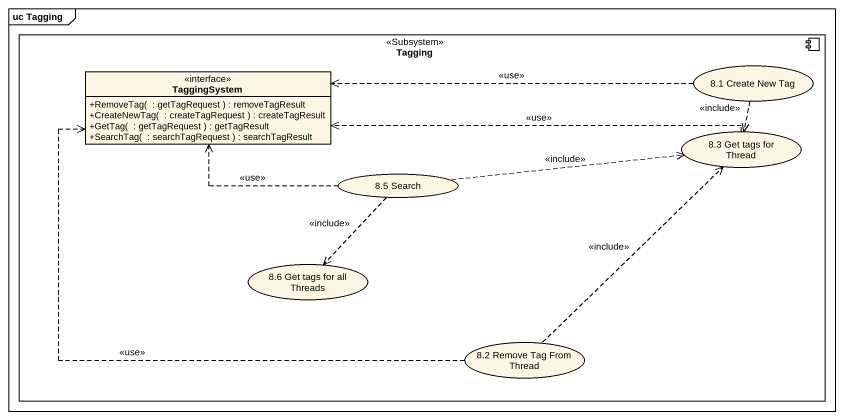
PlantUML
@startuml
mainframe uc Tagging
allowmixing
hide circle
hide empty members
skinparam classAttributeIconSize 0
component Tagging <<Subsystem>> {
  interface TaggingSystem {
    +RemoveTag(  : getTagRequest ) : removeTagResult
    +CreateNewTag(  : createTagRequest ) : createTagResult
    +GetTag(  : getTagRequest ) : getTagResult
    +SearchTag(  : searchTagRequest ) : searchTagResult
  }
  usecase "8.1 Create New Tag" as u8_1_Create_New_Tag
  usecase "8.3 Get tags for Thread" as u8_3_Get_tags_for_Thread
  usecase "8.5 Search" as u8_5_Search
  usecase "8.6 Get tags for all Threads" as u8_6_Get_tags_for_all_Threads
  usecase "8.2 Remove Tag From Thread" as u8_2_Remove_Tag_From_Thread
}
u8_1_Create_New_Tag .left.> TaggingSystem : <<use>>
u8_1_Create_New_Tag ..> u8_3_Get_tags_for_Thread : <<include>>
u8_3_Get_tags_for_Thread .left.> TaggingSystem : <<use>>
u8_5_Search .left.> TaggingSystem : <<use>>
u8_5_Search .right.> u8_3_Get_tags_for_Thread : <<include>>
u8_5_Search ..> u8_6_Get_tags_for_all_Threads : <<include>>
u8_2_Remove_Tag_From_Thread .up.> TaggingSystem : <<use>>
u8_2_Remove_Tag_From_Thread .up.> u8_3_Get_tags_for_Thread : <<include>>
@enduml
